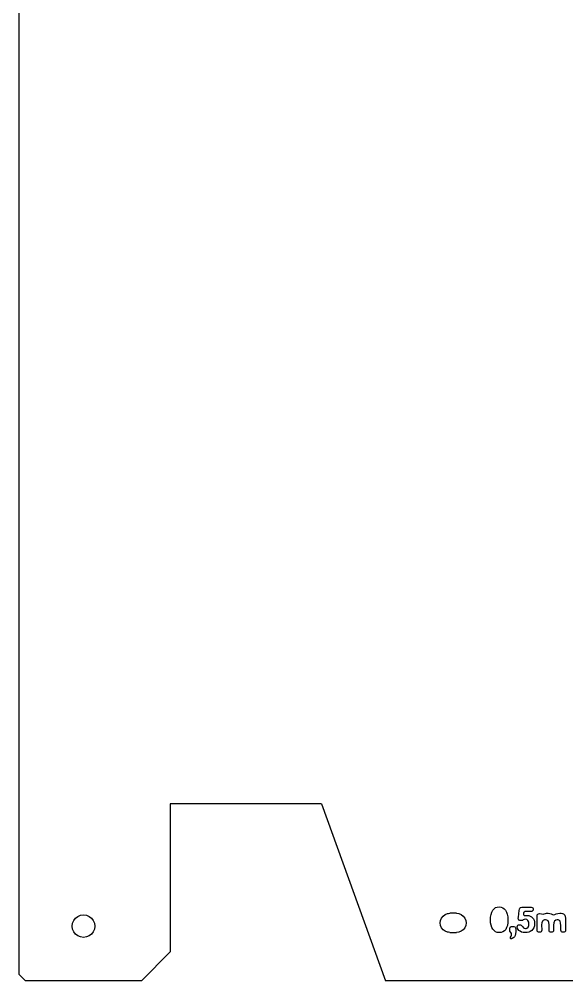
# Model space of a CAD drawing. Header units: metres. Extents: x 1010 to 1354, y 2481 to 2780.
# Drawn here: x 1009.8 to 1095, y 2481.2 to 2630.7 of the extents above; entities that cross this region are included whole.
import ezdxf

# ---------------------------------------------------------------- set-up
doc = ezdxf.new("R2010")
doc.units = ezdxf.units.M

msp = doc.modelspace()

# ---------------------------------------------------------------- linework, layer by layer
at = {"layer": 'COMPONENT0'}
for p, q in [((1083.35, 2491.93, 0), (1083.5, 2492.22, 0)), ((1083.5, 2492.22, 0), (1083.7, 2492.45, 0)), ((1083.7, 2492.45, 0), (1083.93, 2492.61, 0)), ((1083.93, 2492.61, 0), (1084.2, 2492.71, 0)), ((1084.2, 2492.71, 0), (1084.51, 2492.74, 0)), ((1084.51, 2492.74, 0), (1084.81, 2492.7, 0)), ((1084.81, 2492.7, 0), (1085.07, 2492.6, 0)), ((1085.07, 2492.6, 0), (1085.3, 2492.43, 0)), ((1085.3, 2492.43, 0), (1085.49, 2492.2, 0)), ((1085.49, 2492.2, 0), (1085.65, 2491.92, 0)), ((1087.48, 2491.12, 0), (1087.59, 2492.18, 0)), ((1087.59, 2492.18, 0), (1087.64, 2492.39, 0)), ((1087.64, 2492.39, 0), (1087.71, 2492.54, 0)), ((1087.71, 2492.54, 0), (1087.83, 2492.64, 0)), ((1087.83, 2492.64, 0), (1088.01, 2492.67, 0)), ((1088.01, 2492.67, 0), (1089.46, 2492.67, 0)), ((1089.46, 2492.67, 0), (1089.61, 2492.65, 0)), ((1089.61, 2492.65, 0), (1089.72, 2492.59, 0)), ((1089.78, 2492.21, 0), (1089.7, 2492.1, 0)), ((1089.72, 2492.59, 0), (1089.79, 2492.49, 0)), ((1089.81, 2492.36, 0), (1089.78, 2492.21, 0)), ((1089.79, 2492.49, 0), (1089.81, 2492.36, 0)), ((1083.15, 2490.67, 0), (1083.17, 2491.15, 0)), ((1083.17, 2490.25, 0), (1083.15, 2490.67, 0)), ((1083.17, 2491.15, 0), (1083.23, 2491.57, 0)), ((1083.23, 2491.57, 0), (1083.35, 2491.93, 0)), ((1085.65, 2491.92, 0), (1085.76, 2491.58, 0)), ((1085.76, 2491.58, 0), (1085.83, 2491.19, 0)), ((1085.83, 2491.19, 0), (1085.85, 2490.76, 0)), ((1085.85, 2490.76, 0), (1085.83, 2490.28, 0)), ((1087.47, 2491.03, 0), (1087.48, 2491.12, 0)), ((1087.47, 2490.95, 0), (1087.47, 2491.03, 0)), ((1087.49, 2490.8, 0), (1087.47, 2490.95, 0)), ((1087.56, 2490.69, 0), (1087.49, 2490.8, 0)), ((1087.7, 2490.62, 0), (1087.56, 2490.69, 0)), ((1088.25, 2490.7, 0), (1088.11, 2490.63, 0)), ((1088.4, 2490.78, 0), (1088.25, 2490.7, 0)), ((1088.29, 2491.81, 0), (1088.26, 2491.69, 0)), ((1088.26, 2491.69, 0), (1088.28, 2491.55, 0)), ((1088.28, 2491.55, 0), (1088.31, 2491.46, 0)), ((1088.38, 2491.91, 0), (1088.29, 2491.81, 0)), ((1088.31, 2491.46, 0), (1088.38, 2491.4, 0)), ((1088.53, 2491.99, 0), (1088.38, 2491.91, 0)), ((1088.38, 2491.4, 0), (1088.5, 2491.39, 0)), ((1088.63, 2490.81, 0), (1088.4, 2490.78, 0)), ((1088.5, 2491.39, 0), (1088.7, 2491.39, 0)), ((1088.74, 2492.01, 0), (1088.53, 2491.99, 0)), ((1088.82, 2490.76, 0), (1088.63, 2490.81, 0)), ((1088.7, 2491.39, 0), (1088.86, 2491.4, 0)), ((1089.4, 2492.01, 0), (1088.74, 2492.01, 0)), ((1088.98, 2490.6, 0), (1088.82, 2490.76, 0)), ((1088.86, 2491.4, 0), (1089.1, 2491.37, 0)), ((1089.1, 2491.37, 0), (1089.33, 2491.31, 0)), ((1089.33, 2491.31, 0), (1089.53, 2491.2, 0)), ((1089.57, 2492.03, 0), (1089.4, 2492.01, 0)), ((1089.53, 2491.2, 0), (1089.69, 2491.05, 0)), ((1089.7, 2492.1, 0), (1089.57, 2492.03, 0)), ((1089.69, 2491.05, 0), (1089.82, 2490.87, 0)), ((1089.82, 2490.87, 0), (1089.93, 2490.65, 0)), ((1090.41, 2491.37, 0), (1090.43, 2491.51, 0)), ((1090.41, 2489.12, 0), (1090.41, 2491.37, 0)), ((1090.43, 2491.51, 0), (1090.5, 2491.61, 0)), ((1090.5, 2491.61, 0), (1090.62, 2491.67, 0)), ((1090.62, 2491.67, 0), (1090.78, 2491.69, 0)), ((1090.78, 2491.69, 0), (1091.07, 2491.65, 0)), ((1091.07, 2491.65, 0), (1091.33, 2491.61, 0)), ((1091.33, 2491.61, 0), (1091.51, 2491.63, 0)), ((1091.43, 2490.69, 0), (1091.33, 2490.62, 0)), ((1091.55, 2490.73, 0), (1091.43, 2490.69, 0)), ((1091.51, 2491.63, 0), (1091.69, 2491.69, 0)), ((1091.68, 2490.74, 0), (1091.55, 2490.73, 0)), ((1091.93, 2490.69, 0), (1091.68, 2490.74, 0)), ((1091.69, 2491.69, 0), (1091.88, 2491.74, 0)), ((1091.88, 2491.74, 0), (1092.11, 2491.76, 0)), ((1092.03, 2490.63, 0), (1091.93, 2490.69, 0)), ((1092.11, 2491.76, 0), (1092.39, 2491.72, 0)), ((1092.39, 2491.72, 0), (1092.6, 2491.63, 0)), ((1092.6, 2491.63, 0), (1092.78, 2491.53, 0)), ((1092.78, 2491.53, 0), (1092.97, 2491.49, 0)), ((1092.97, 2491.49, 0), (1093.16, 2491.53, 0)), ((1093.3, 2490.68, 0), (1093.11, 2490.53, 0)), ((1093.16, 2491.53, 0), (1093.35, 2491.63, 0)), ((1093.54, 2490.73, 0), (1093.3, 2490.68, 0)), ((1093.35, 2491.63, 0), (1093.6, 2491.72, 0)), ((1093.67, 2490.72, 0), (1093.54, 2490.73, 0)), ((1093.6, 2491.72, 0), (1093.94, 2491.76, 0)), ((1093.78, 2490.67, 0), (1093.67, 2490.72, 0)), ((1093.88, 2490.6, 0), (1093.78, 2490.67, 0)), ((1093.94, 2491.76, 0), (1094.15, 2491.75, 0)), ((1094.15, 2491.75, 0), (1094.33, 2491.71, 0)), ((1094.33, 2491.71, 0), (1094.48, 2491.64, 0)), ((1094.48, 2491.64, 0), (1094.6, 2491.54, 0)), ((1094.6, 2491.54, 0), (1094.7, 2491.42, 0)), ((1094.7, 2491.42, 0), (1094.76, 2491.28, 0)), ((1094.76, 2491.28, 0), (1094.81, 2490.91, 0)), ((1094.81, 2490.91, 0), (1094.81, 2489.09, 0)), ((1083.25, 2489.87, 0), (1083.17, 2490.25, 0)), ((1083.36, 2489.54, 0), (1083.25, 2489.87, 0)), ((1083.52, 2489.26, 0), (1083.36, 2489.54, 0)), ((1083.72, 2489.04, 0), (1083.52, 2489.26, 0)), ((1085.51, 2489.23, 0), (1085.32, 2489.01, 0)), ((1085.66, 2489.51, 0), (1085.51, 2489.23, 0)), ((1085.77, 2489.86, 0), (1085.66, 2489.51, 0)), ((1085.83, 2490.28, 0), (1085.77, 2489.86, 0)), ((1086.13, 2489.19, 0), (1086.16, 2489.42, 0)), ((1086.17, 2488.93, 0), (1086.13, 2489.19, 0)), ((1086.16, 2489.42, 0), (1086.23, 2489.58, 0)), ((1086.23, 2489.58, 0), (1086.37, 2489.67, 0)), ((1086.37, 2489.67, 0), (1086.62, 2489.7, 0)), ((1086.62, 2489.7, 0), (1086.78, 2489.69, 0)), ((1086.78, 2489.69, 0), (1086.91, 2489.65, 0)), ((1086.91, 2489.65, 0), (1086.99, 2489.58, 0)), ((1086.99, 2489.58, 0), (1087.04, 2489.48, 0)), ((1087.04, 2489.48, 0), (1087.08, 2489.22, 0)), ((1087.08, 2489.22, 0), (1087.08, 2488.9, 0)), ((1087.31, 2489.64, 0), (1087.33, 2489.77, 0)), ((1087.37, 2489.36, 0), (1087.31, 2489.64, 0)), ((1087.33, 2489.77, 0), (1087.38, 2489.87, 0)), ((1087.46, 2489.2, 0), (1087.37, 2489.36, 0)), ((1087.38, 2489.87, 0), (1087.49, 2489.94, 0)), ((1087.58, 2489.06, 0), (1087.46, 2489.2, 0)), ((1087.49, 2489.94, 0), (1087.69, 2489.96, 0)), ((1087.69, 2489.96, 0), (1087.84, 2489.94, 0)), ((1087.92, 2490.6, 0), (1087.7, 2490.62, 0)), ((1087.84, 2489.94, 0), (1087.94, 2489.9, 0)), ((1088.11, 2490.63, 0), (1087.92, 2490.6, 0)), ((1087.94, 2489.9, 0), (1088.04, 2489.8, 0)), ((1088.04, 2489.8, 0), (1088.16, 2489.62, 0)), ((1088.16, 2489.62, 0), (1088.27, 2489.47, 0)), ((1088.27, 2489.47, 0), (1088.38, 2489.4, 0)), ((1088.38, 2489.4, 0), (1088.58, 2489.36, 0)), ((1088.58, 2489.36, 0), (1088.71, 2489.37, 0)), ((1088.71, 2489.37, 0), (1088.82, 2489.42, 0)), ((1088.82, 2489.42, 0), (1089, 2489.59, 0)), ((1089.09, 2490.37, 0), (1088.98, 2490.6, 0)), ((1089, 2489.59, 0), (1089.1, 2489.82, 0)), ((1089.13, 2490.07, 0), (1089.09, 2490.37, 0)), ((1089.1, 2489.82, 0), (1089.13, 2490.07, 0)), ((1089.74, 2489.25, 0), (1089.56, 2489.05, 0)), ((1089.89, 2489.49, 0), (1089.74, 2489.25, 0)), ((1089.98, 2489.78, 0), (1089.89, 2489.49, 0)), ((1089.93, 2490.65, 0), (1089.99, 2490.41, 0)), ((1090.01, 2490.13, 0), (1089.98, 2489.78, 0)), ((1089.99, 2490.41, 0), (1090.01, 2490.13, 0)), ((1091.13, 2490.26, 0), (1091.1, 2489.92, 0)), ((1091.1, 2489.92, 0), (1091.11, 2489.09, 0)), ((1091.24, 2490.52, 0), (1091.13, 2490.26, 0)), ((1091.33, 2490.62, 0), (1091.24, 2490.52, 0)), ((1092.11, 2490.54, 0), (1092.03, 2490.63, 0)), ((1092.21, 2490.29, 0), (1092.11, 2490.54, 0)), ((1092.25, 2489.96, 0), (1092.21, 2490.29, 0)), ((1092.26, 2489.09, 0), (1092.25, 2489.96, 0)), ((1092.99, 2490.27, 0), (1092.95, 2489.89, 0)), ((1092.95, 2489.89, 0), (1092.96, 2489.09, 0)), ((1093.04, 2490.41, 0), (1092.99, 2490.27, 0)), ((1093.11, 2490.53, 0), (1093.04, 2490.41, 0)), ((1093.96, 2490.5, 0), (1093.88, 2490.6, 0)), ((1094.06, 2490.22, 0), (1093.96, 2490.5, 0)), ((1094.1, 2489.85, 0), (1094.06, 2490.22, 0)), ((1094.11, 2489.09, 0), (1094.1, 2489.85, 0)), ((1083.95, 2488.87, 0), (1083.72, 2489.04, 0)), ((1084.21, 2488.77, 0), (1083.95, 2488.87, 0)), ((1084.49, 2488.73, 0), (1084.21, 2488.77, 0)), ((1084.81, 2488.76, 0), (1084.49, 2488.73, 0)), ((1085.09, 2488.85, 0), (1084.81, 2488.76, 0)), ((1085.32, 2489.01, 0), (1085.09, 2488.85, 0)), ((1086.3, 2488.74, 0), (1086.17, 2488.93, 0)), ((1086.24, 2487.91, 0), (1086.27, 2488.04, 0)), ((1086.28, 2487.82, 0), (1086.24, 2487.91, 0)), ((1086.27, 2488.04, 0), (1086.34, 2488.16, 0)), ((1086.33, 2487.78, 0), (1086.28, 2487.82, 0)), ((1086.4, 2488.6, 0), (1086.3, 2488.74, 0)), ((1086.42, 2487.77, 0), (1086.33, 2487.78, 0)), ((1086.34, 2488.16, 0), (1086.41, 2488.29, 0)), ((1086.44, 2488.45, 0), (1086.4, 2488.6, 0)), ((1086.41, 2488.29, 0), (1086.44, 2488.45, 0)), ((1086.54, 2487.8, 0), (1086.42, 2487.77, 0)), ((1086.77, 2487.96, 0), (1086.54, 2487.8, 0)), ((1086.88, 2488.1, 0), (1086.77, 2487.96, 0)), ((1086.99, 2488.3, 0), (1086.88, 2488.1, 0)), ((1087.06, 2488.56, 0), (1086.99, 2488.3, 0)), ((1087.08, 2488.9, 0), (1087.06, 2488.56, 0)), ((1087.75, 2488.93, 0), (1087.58, 2489.06, 0)), ((1087.96, 2488.82, 0), (1087.75, 2488.93, 0)), ((1088.23, 2488.75, 0), (1087.96, 2488.82, 0)), ((1088.56, 2488.73, 0), (1088.23, 2488.75, 0)), ((1088.83, 2488.75, 0), (1088.56, 2488.73, 0)), ((1089.1, 2488.8, 0), (1088.83, 2488.75, 0)), ((1089.34, 2488.91, 0), (1089.1, 2488.8, 0)), ((1089.56, 2489.05, 0), (1089.34, 2488.91, 0)), ((1090.43, 2488.97, 0), (1090.41, 2489.12, 0)), ((1090.49, 2488.87, 0), (1090.43, 2488.97, 0)), ((1090.6, 2488.8, 0), (1090.49, 2488.87, 0)), ((1090.76, 2488.78, 0), (1090.6, 2488.8, 0)), ((1090.91, 2488.8, 0), (1090.76, 2488.78, 0)), ((1091.02, 2488.86, 0), (1090.91, 2488.8, 0)), ((1091.09, 2488.95, 0), (1091.02, 2488.86, 0)), ((1091.11, 2489.09, 0), (1091.09, 2488.95, 0)), ((1092.28, 2488.95, 0), (1092.26, 2489.09, 0)), ((1092.35, 2488.86, 0), (1092.28, 2488.95, 0)), ((1092.46, 2488.8, 0), (1092.35, 2488.86, 0)), ((1092.61, 2488.78, 0), (1092.46, 2488.8, 0)), ((1092.76, 2488.8, 0), (1092.61, 2488.78, 0)), ((1092.87, 2488.86, 0), (1092.76, 2488.8, 0)), ((1092.94, 2488.95, 0), (1092.87, 2488.86, 0)), ((1092.96, 2489.09, 0), (1092.94, 2488.95, 0)), ((1094.13, 2488.95, 0), (1094.11, 2489.09, 0)), ((1094.2, 2488.86, 0), (1094.13, 2488.95, 0)), ((1094.31, 2488.8, 0), (1094.2, 2488.86, 0)), ((1094.46, 2488.78, 0), (1094.31, 2488.8, 0)), ((1094.62, 2488.8, 0), (1094.46, 2488.78, 0)), ((1094.73, 2488.86, 0), (1094.62, 2488.8, 0)), ((1094.79, 2488.95, 0), (1094.73, 2488.86, 0)), ((1094.81, 2489.09, 0), (1094.79, 2488.95, 0))]:
    msp.add_line(p, q, dxfattribs=at)
at = {"layer": 'GROUP0'}
for p, q in [((1009.84, 2482.24, 0), (1009.84, 2779.24, 0)), ((1033.34, 2508.74, 0), (1033.34, 2485.74, 0)), ((1056.84, 2508.74, 0), (1033.34, 2508.74, 0)), ((1056.84, 2508.74, 0), (1066.84, 2481.24, 0)), ((1018.33, 2490.62, 0), (1018.6, 2490.98, 0)), ((1018.6, 2490.98, 0), (1018.97, 2491.26, 0)), ((1018.97, 2491.26, 0), (1019.39, 2491.43, 0)), ((1019.39, 2491.43, 0), (1019.84, 2491.49, 0)), ((1019.84, 2491.49, 0), (1020.29, 2491.43, 0)), ((1020.29, 2491.43, 0), (1020.72, 2491.26, 0)), ((1020.72, 2491.26, 0), (1021.08, 2490.98, 0)), ((1021.08, 2490.98, 0), (1021.36, 2490.62, 0)), ((1075.39, 2490.63, 0), (1075.54, 2490.99, 0)), ((1075.54, 2490.99, 0), (1075.78, 2491.3, 0)), ((1075.78, 2491.3, 0), (1076.09, 2491.54, 0)), ((1076.09, 2491.54, 0), (1076.45, 2491.69, 0)), ((1076.45, 2491.69, 0), (1076.59, 2491.71, 0)), ((1076.59, 2491.71, 0), (1076.84, 2491.74, 0)), ((1077.84, 2491.74, 0), (1076.84, 2491.74, 0)), ((1077.84, 2491.74, 0), (1078.23, 2491.69, 0)), ((1078.23, 2491.69, 0), (1078.59, 2491.54, 0)), ((1078.59, 2491.54, 0), (1078.9, 2491.3, 0)), ((1078.9, 2491.3, 0), (1079.14, 2490.99, 0)), ((1079.14, 2490.99, 0), (1079.29, 2490.63, 0)), ((1018.09, 2489.74, 0), (1018.15, 2490.2, 0)), ((1018.15, 2489.29), (1018.09, 2489.74, 0)), ((1018.15, 2490.2, 0), (1018.33, 2490.62, 0)), ((1018.33, 2488.87), (1018.15, 2489.29)), ((1021.36, 2490.62, 0), (1021.53, 2490.2, 0)), ((1021.53, 2489.29, 0), (1021.36, 2488.87, 0)), ((1021.53, 2490.2, 0), (1021.59, 2489.74, 0)), ((1021.59, 2489.74, 0), (1021.53, 2489.29, 0)), ((1075.34, 2490.24, 0), (1075.39, 2490.63, 0)), ((1075.39, 2489.85, 0), (1075.34, 2490.24, 0)), ((1075.54, 2489.49, 0), (1075.39, 2489.85, 0)), ((1075.78, 2489.18, 0), (1075.54, 2489.49, 0)), ((1076.09, 2488.94, 0), (1075.78, 2489.18, 0)), ((1078.9, 2489.18, 0), (1078.59, 2488.94, 0)), ((1079.14, 2489.49, 0), (1078.9, 2489.18, 0)), ((1079.29, 2489.85, 0), (1079.14, 2489.49, 0)), ((1079.29, 2490.63, 0), (1079.34, 2490.24, 0)), ((1079.34, 2490.24, 0), (1079.29, 2489.85, 0)), ((1018.6, 2488.51), (1018.33, 2488.87)), ((1018.97, 2488.23), (1018.6, 2488.51)), ((1019.39, 2488.05), (1018.97, 2488.23)), ((1019.84, 2487.99, 0), (1019.39, 2488.05)), ((1020.29, 2488.05, 0), (1019.84, 2487.99, 0)), ((1020.72, 2488.23, 0), (1020.29, 2488.05, 0)), ((1021.08, 2488.51, 0), (1020.72, 2488.23, 0)), ((1021.36, 2488.87, 0), (1021.08, 2488.51, 0)), ((1076.45, 2488.79, 0), (1076.09, 2488.94, 0)), ((1076.59, 2488.78, 0), (1076.45, 2488.79, 0)), ((1076.84, 2488.74, 0), (1076.59, 2488.78, 0)), ((1076.84, 2488.74, 0), (1077.84, 2488.74, 0)), ((1078.23, 2488.79, 0), (1077.84, 2488.74, 0)), ((1078.59, 2488.94, 0), (1078.23, 2488.79, 0)), ((1028.84, 2481.24, 0), (1033.34, 2485.74, 0)), ((1010.84, 2481.24, 0), (1009.84, 2482.24, 0)), ((1028.84, 2481.24, 0), (1010.84, 2481.24, 0)), ((1293.84, 2481.25, 0), (1066.84, 2481.24, 0))]:
    msp.add_line(p, q, dxfattribs=at)

doc.saveas('drawing.dxf')
